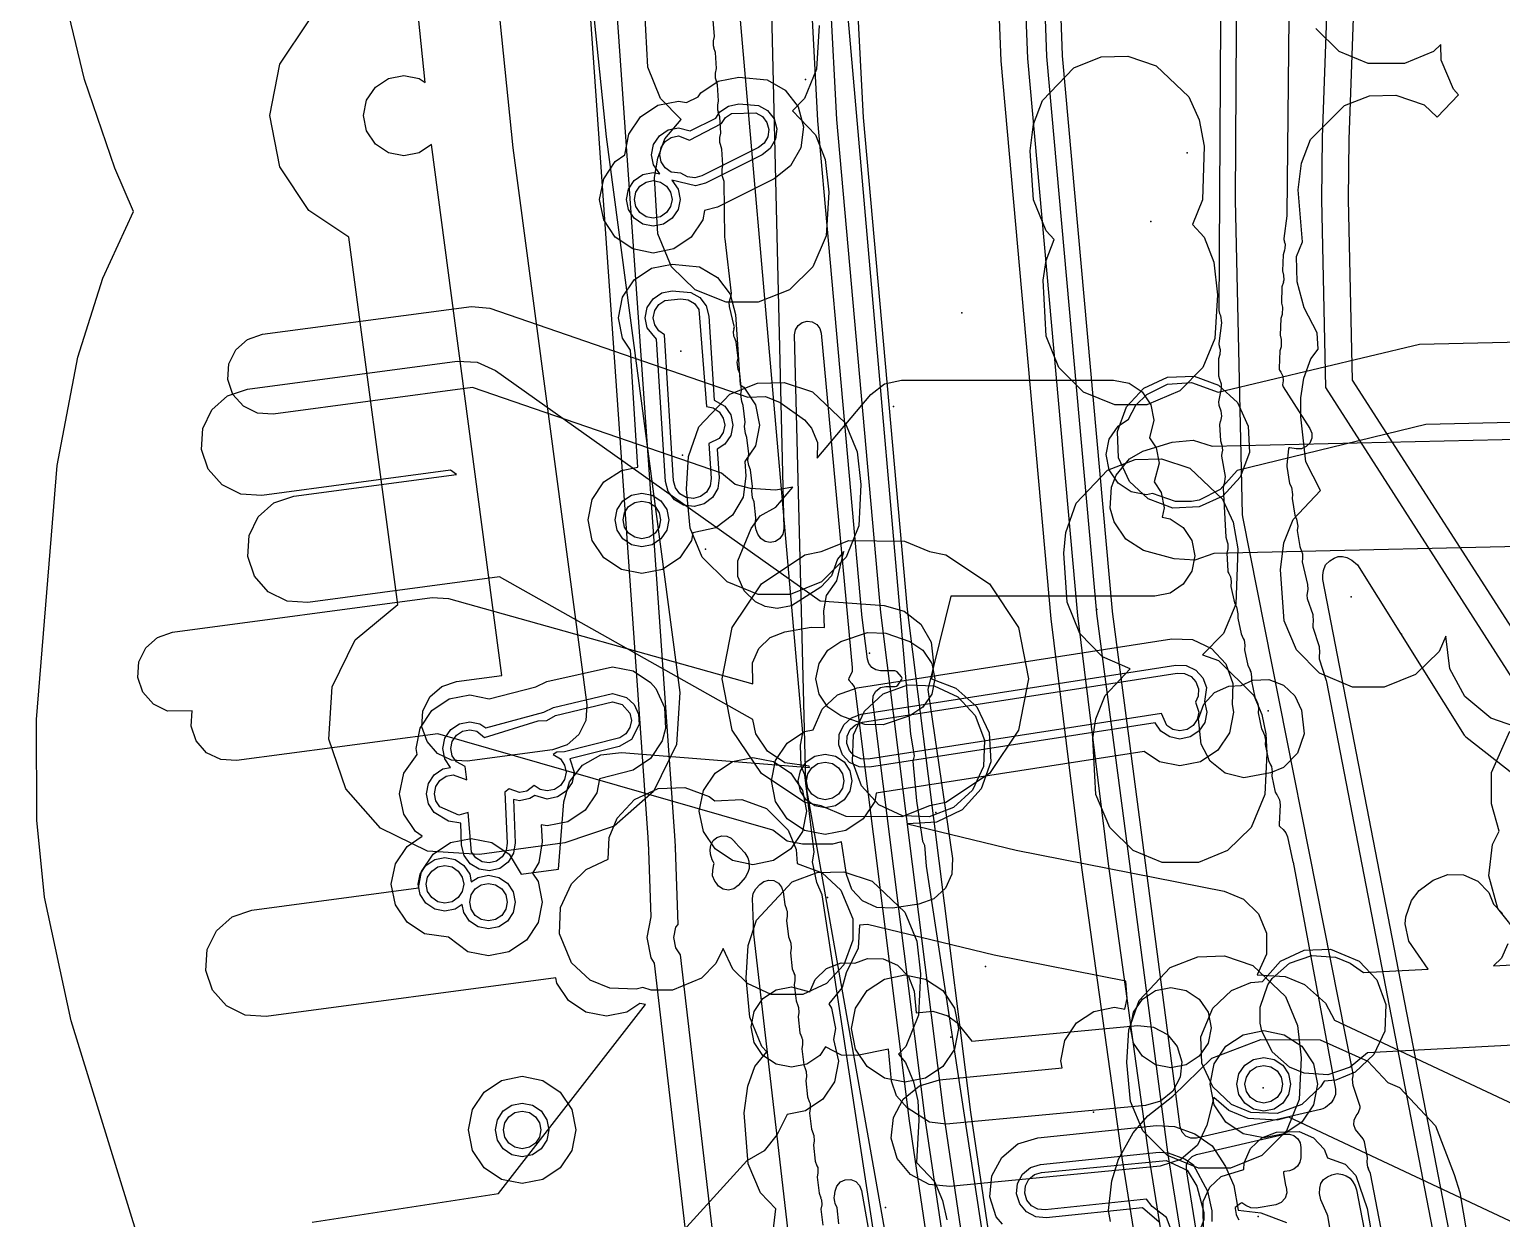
# Model space of a CAD drawing. Header units: metres. Extents: x 8738 to 9560, y -8972 to -7699.
# Drawn here: x 8826.1 to 8880.9, y -8624.3 to -8580 of the extents above; entities that cross this region are included whole.
import ezdxf

# ---------------------------------------------------------------- set-up
doc = ezdxf.new("R2010")
doc.units = ezdxf.units.M
for name, color, linetype in [('AI_GREENING_EXCLUSIONS', 1, 'Continuous'), ('AI_GREENING_LAWN', 82, 'Continuous'), ('AI_GREENING_REJECTED', 6, 'Continuous')]:
    doc.layers.add(name, color=color, linetype=linetype)

msp = doc.modelspace()

# ---------------------------------------------------------------- linework, layer by layer
at = {"layer": 'AI_GREENING_EXCLUSIONS'}
for points in [[(8869.67, -8639.909), (8866.808, -8622.1), (8865.3, -8611.197), (8864.155, -8601.931), (8862.287, -8581.128), (8861.575, -8563.356)], [(8870.658, -8639.751), (8867.792, -8621.919), (8866.291, -8611.06), (8865.147, -8601.809), (8863.283, -8581.039), (8862.574, -8563.316)], [(8855.255, -8564.416), (8858.909, -8606.234), (8859.043, -8607.044), (8858.997, -8607.234), (8859.127, -8608.72), (8859.355, -8610.216), (8859.435, -8610.373), (8859.498, -8611.156), (8864.442, -8643.556)], [(8855.255, -8564.416), (8858.909, -8606.234), (8859.043, -8607.044), (8858.997, -8607.234), (8859.127, -8608.72), (8859.355, -8610.216), (8859.435, -8610.373), (8859.498, -8611.156), (8864.442, -8643.556)], [(8855.209, -8565.412), (8856.148, -8583.312), (8857.785, -8601.693), (8860.151, -8620.465), (8863.212, -8641.126), (8864.024, -8645.425), (8864.478, -8647.421), (8864.485, -8647.438), (8865.551, -8652.101), (8865.552, -8652.142), (8867.133, -8659.091), (8867.152, -8659.135), (8867.153, -8659.18), (8873.409, -8686.68)], [(8856.207, -8565.359), (8857.145, -8583.242), (8858.78, -8601.586), (8861.142, -8620.33), (8864.34, -8641.825), (8864.999, -8645.202), (8865.453, -8647.198), (8865.46, -8647.215), (8866.526, -8651.878), (8866.527, -8651.919), (8868.11, -8658.877), (8868.129, -8658.921), (8868.13, -8658.965), (8874.384, -8686.457)], [(8845.932, -8568.086), (8847.558, -8583.964), (8850.312, -8604.673), (8850.187, -8606.619), (8849.327, -8608.37), (8847.863, -8609.658), (8846.018, -8610.288), (8842.843, -8610.713), (8840.896, -8610.589), (8839.144, -8609.73), (8837.855, -8608.265), (8837.224, -8606.419), (8837.348, -8604.472), (8838.207, -8602.721), (8839.787, -8601.392), (8837.966, -8587.697), (8836.481, -8586.705), (8835.397, -8585.083), (8835.017, -8583.17), (8835.397, -8581.256), (8836.481, -8579.634)], [(8869.145, -8688.183), (8861.351, -8648.903), (8860.808, -8648.795), (8860.159, -8648.361), (8859.725, -8647.712), (8859.573, -8646.947), (8859.725, -8646.182), (8860.267, -8645.425), (8860.453, -8645.296), (8860.2, -8643.671), (8860.034, -8643.348), (8859.971, -8642.571), (8860.115, -8641.716), (8855.615, -8612.227), (8855.615, -8612.227), (8855.412, -8611.759), (8855.248, -8610.996), (8855.313, -8610.637), (8854.972, -8607.751), (8854.826, -8607.419), (8854.808, -8606.639), (8854.889, -8606.177), (8851.524, -8567.668)], [(8869.145, -8688.183), (8861.351, -8648.903), (8860.808, -8648.795), (8860.159, -8648.361), (8859.725, -8647.712), (8859.573, -8646.947), (8859.725, -8646.182), (8860.267, -8645.425), (8860.453, -8645.296), (8860.2, -8643.671), (8860.034, -8643.348), (8859.971, -8642.571), (8860.115, -8641.716), (8855.615, -8612.227), (8855.615, -8612.227), (8855.412, -8611.759), (8855.248, -8610.996), (8855.313, -8610.637), (8854.972, -8607.751), (8854.826, -8607.419), (8854.808, -8606.639), (8854.889, -8606.177), (8851.524, -8567.668)], [(8842.447, -8568.416), (8844.081, -8584.374), (8846.842, -8605.135), (8846.805, -8605.718), (8846.547, -8606.243), (8846.108, -8606.63), (8845.554, -8606.819), (8842.379, -8607.244), (8841.795, -8607.206), (8841.269, -8606.949), (8840.883, -8606.509), (8840.693, -8605.956), (8840.731, -8605.371), (8840.988, -8604.846), (8841.428, -8604.459), (8841.981, -8604.27), (8843.671, -8604.044), (8841.053, -8584.247), (8840.591, -8584.556), (8840.017, -8584.67), (8839.443, -8584.556), (8838.956, -8584.23), (8838.631, -8583.744), (8838.517, -8583.17), (8838.631, -8582.596), (8838.956, -8582.109), (8839.443, -8581.784), (8840.017, -8581.67), (8840.591, -8581.784), (8840.816, -8581.934), (8839.462, -8568.71)], [(8830.088, -8624.938), (8827.617, -8616.915), (8826.616, -8612.309), (8826.335, -8609.438), (8826.325, -8605.68), (8827.089, -8596.21), (8827.859, -8592.172), (8828.799, -8589.235), (8829.939, -8586.744), (8829.237, -8585.134), (8828.112, -8581.821), (8826.058, -8573.3)], [(8862.292, -8684.016), (8859.894, -8673.792), (8859.889, -8673.011), (8860.184, -8672.289), (8860.733, -8671.734), (8861.396, -8671.443), (8862.093, -8671.3), (8858.756, -8655.652), (8858.069, -8655.792), (8857.294, -8655.798), (8856.571, -8655.505), (8856.014, -8654.958), (8855.71, -8654.239), (8851.879, -8636.383), (8849.364, -8614.764), (8849.237, -8614.574), (8849.085, -8613.809), (8849.237, -8613.044), (8849.241, -8613.038), (8849.147, -8610.57), (8849.144, -8610.56), (8849.146, -8610.541), (8849.128, -8610.081), (8846.542, -8573.2)], [(8852.84, -8636.071), (8850.338, -8614.456), (8850.161, -8614.192), (8850.085, -8613.809), (8850.161, -8613.426), (8850.247, -8613.323), (8850.143, -8610.463), (8850.137, -8610.446), (8850.141, -8610.406), (8850.127, -8610.025), (8847.539, -8573.128)], [(8874.593, -8574.62), (8874.258, -8583.981), (8874.231, -8586.302), (8874.386, -8593.304), (8881.569, -8604.501), (8881.994, -8604.934), (8882.496, -8605.297), (8883.052, -8605.572), (8883.688, -8605.763), (8895.342, -8608.163), (8896.438, -8608.371), (8897.985, -8608.576), (8901.461, -8608.608), (8903.76, -8608.358), (8913.209, -8607.016)], [(8875.592, -8574.655), (8875.257, -8584.048), (8875.231, -8586.297), (8875.38, -8593.034), (8882.354, -8603.874), (8883.014, -8604.438), (8883.933, -8604.792), (8896.351, -8607.313), (8898.052, -8607.572), (8900.281, -8607.635), (8902.467, -8607.52), (8911.96, -8606.213)], [(8855.498, -8579.818), (8855.404, -8581.444), (8854.951, -8582.528), (8854.503, -8582.998), (8855.369, -8583.883), (8855.73, -8584.812), (8855.863, -8586.029), (8855.769, -8587.655), (8855.271, -8588.806), (8854.394, -8589.661), (8853.229, -8590.131), (8852.041, -8590.131), (8850.876, -8589.661), (8849.999, -8588.806), (8849.484, -8587.574), (8849.369, -8585.484), (8849.486, -8584.757), (8849.747, -8584.033), (8850.359, -8583.32), (8849.589, -8582.528), (8849.119, -8581.363), (8849.119, -8581.363), (8849.004, -8579.273)], [(8881.435, -8605.949), (8880.547, -8605.637), (8879.572, -8604.825), (8879.016, -8603.79), (8878.874, -8602.576), (8878.616, -8603.153), (8877.739, -8604.008), (8876.574, -8604.478), (8875.386, -8604.478), (8874.154, -8603.963), (8873.299, -8603.086), (8872.846, -8602.002), (8872.701, -8600.102), (8872.831, -8599.104), (8873.17, -8598.229), (8874.199, -8597.146), (8873.645, -8596.082), (8873.456, -8594.405), (8873.457, -8593.687), (8873.574, -8592.96), (8873.835, -8592.236), (8874.114, -8591.873), (8874.077, -8591.275), (8873.583, -8590.341), (8873.324, -8589.368), (8873.306, -8588.43), (8873.519, -8587.882), (8873.357, -8585.941), (8873.487, -8584.943), (8873.826, -8584.068), (8875.085, -8582.789), (8876.016, -8582.439), (8877.01, -8582.412), (8878.06, -8582.764), (8878.549, -8583.227), (8879.338, -8582.396), (8879.153, -8582.19), (8878.7, -8581.106), (8878.683, -8580.524), (8878.41, -8580.776), (8877.326, -8581.229), (8875.976, -8581.229), (8874.892, -8580.776), (8874.015, -8579.921)], [(8885.578, -8594.512), (8878.123, -8594.689), (8871.092, -8596.397), (8870.452, -8597.115), (8869.672, -8597.502), (8869.38, -8597.561), (8868.786, -8597.561), (8867.933, -8597.263), (8867.707, -8597.308), (8867.133, -8597.194), (8866.646, -8596.869), (8866.321, -8596.382), (8866.207, -8595.808), (8866.321, -8595.234), (8866.646, -8594.747), (8867.031, -8594.49), (8867.309, -8593.972), (8867.714, -8593.567), (8868.494, -8593.18), (8869.38, -8593.121), (8870.384, -8593.481), (8877.89, -8591.694), (8885.506, -8591.513)], [(8836.596, -8624.425), (8843.548, -8623.352), (8849.022, -8616.304), (8848.816, -8616.277), (8848.335, -8616.598), (8847.57, -8616.75), (8846.805, -8616.598), (8846.156, -8616.164), (8845.722, -8615.515), (8845.682, -8615.311), (8834.883, -8616.756), (8834.105, -8616.707), (8833.404, -8616.363), (8832.888, -8615.777), (8832.636, -8615.039), (8832.685, -8614.26), (8833.029, -8613.56), (8833.615, -8613.044), (8834.353, -8612.792), (8840.56, -8611.962), (8840.68, -8611.357), (8841.114, -8610.708), (8841.763, -8610.274), (8842.528, -8610.122), (8843.293, -8610.274), (8843.942, -8610.708), (8844.394, -8611.448), (8845.788, -8611.26), (8845.986, -8608.753), (8846.196, -8608.005), (8846.681, -8607.389), (8847.362, -8607.008), (8848.134, -8606.916), (8855.147, -8607.478), (8855.136, -8607.421), (8854.224, -8607.298), (8853.575, -8606.864), (8853.141, -8606.215), (8853.035, -8605.679), (8843.582, -8600.368), (8836.442, -8601.323), (8835.663, -8601.274), (8834.963, -8600.93), (8834.447, -8600.344), (8834.195, -8599.606), (8834.244, -8598.827), (8834.588, -8598.126), (8835.174, -8597.611), (8835.912, -8597.358), (8841.979, -8596.547), (8841.761, -8596.392), (8834.717, -8597.334), (8833.938, -8597.285), (8833.238, -8596.941), (8832.722, -8596.355), (8832.469, -8595.617), (8832.519, -8594.838), (8832.863, -8594.137), (8833.448, -8593.622), (8834.187, -8593.369), (8842.011, -8592.323), (8842.755, -8592.364), (8843.432, -8592.674), (8855.544, -8601.258), (8857.922, -8601.436), (8858.674, -8601.644), (8859.289, -8602.125), (8859.673, -8602.804), (8859.767, -8603.579), (8859.691, -8604.175), (8860.599, -8604.514), (8861.377, -8605.215), (8861.84, -8606.176), (8861.899, -8607.259), (8861.538, -8608.274), (8860.837, -8609.052), (8859.876, -8609.515), (8858.796, -8609.574), (8862.842, -8610.555), (8870.606, -8612.083), (8871.328, -8612.38), (8871.881, -8612.93), (8872.181, -8613.651), (8872.182, -8614.431), (8871.836, -8615.203), (8872.876, -8615.261), (8873.598, -8615.564), (8874.377, -8616.265), (8874.719, -8616.892), (8887.267, -8622.785)], [(8881.644, -8613.773), (8880.809, -8612.732), (8880.473, -8611.508), (8880.609, -8610.341), (8880.862, -8609.851), (8880.575, -8608.827), (8880.574, -8607.662), (8881.259, -8606.123)], [(8853.789, -8624.775), (8853.885, -8623.929), (8853.31, -8623.333), (8852.857, -8622.249), (8852.712, -8620.349), (8852.842, -8619.351), (8853.103, -8618.627), (8853.557, -8618.08), (8853.37, -8617.871), (8852.917, -8616.787), (8852.784, -8615.334), (8852.852, -8614.112), (8853.163, -8613.165), (8854.5, -8611.735), (8855.431, -8611.385), (8856.425, -8611.358), (8857.475, -8611.71), (8858.699, -8612.869), (8859.146, -8613.944), (8859.279, -8615.161), (8859.202, -8616.706), (8858.732, -8617.871), (8858.462, -8618.163), (8858.725, -8618.477), (8859.025, -8619.187), (8859.18, -8619.906), (8859.219, -8620.623), (8859.134, -8622.206), (8859.802, -8622.903), (8860.102, -8623.613), (8860.257, -8624.332)], [(8887.304, -8617.52), (8875.95, -8618.117), (8875.301, -8618.643), (8874.468, -8618.928), (8873.582, -8618.869), (8873.041, -8618.643), (8872.397, -8618.077), (8872.01, -8617.297), (8871.951, -8617.005), (8871.951, -8616.411), (8872.236, -8615.578), (8872.236, -8615.578), (8872.397, -8615.339), (8873.041, -8614.773), (8873.874, -8614.488), (8874.76, -8614.547), (8875.301, -8614.773), (8875.793, -8615.121), (8878.21, -8614.994), (8877.494, -8613.954), (8877.354, -8613.308), (8877.373, -8613.036), (8877.584, -8612.434), (8877.871, -8612.064), (8878.4, -8611.678), (8878.945, -8611.465), (8879.531, -8611.477), (8880.067, -8611.712), (8880.472, -8612.134), (8880.64, -8612.565), (8880.976, -8612.915)], [(8886.186, -8626.697), (8873.019, -8620.513), (8872.584, -8620.623), (8871.5, -8620.565), (8870.778, -8620.262), (8870.213, -8619.775), (8869.961, -8620.813), (8869.61, -8621.552), (8868.992, -8622.088), (8868.211, -8622.332), (8860.376, -8623.094), (8859.599, -8623.017), (8858.912, -8622.648), (8858.417, -8622.045), (8858.192, -8621.298), (8858.269, -8620.521), (8858.638, -8619.833), (8859.242, -8619.339), (8859.989, -8619.113), (8864.564, -8618.668), (8864.513, -8618.413), (8864.665, -8617.648), (8865.099, -8616.999), (8865.748, -8616.565), (8866.513, -8616.413), (8866.894, -8616.489), (8866.991, -8616.088), (8866.939, -8615.438), (8862.027, -8614.472), (8857.305, -8613.328), (8857.012, -8613.352), (8856.954, -8614.205), (8856.512, -8615.134), (8856.355, -8615.671), (8855.858, -8616.284), (8855.964, -8616.443), (8856.116, -8617.208), (8856.036, -8617.609), (8856.223, -8618.426), (8856.071, -8619.191), (8855.637, -8619.84), (8854.988, -8620.274), (8854.313, -8620.408), (8853.938, -8621.153), (8853.458, -8621.768), (8852.803, -8622.138), (8847.452, -8628.029)], [(8881.177, -8614.045), (8880.942, -8614.581), (8880.645, -8614.866), (8887.021, -8614.531)], [(8866.371, -8624.405), (8866.288, -8623.99), (8866.414, -8622.878), (8866.669, -8622.077), (8866.669, -8622.077), (8867.211, -8621.097), (8867.753, -8620.455), (8868.694, -8619.732), (8870.148, -8618.312), (8871.97, -8617.616), (8874.177, -8617.627), (8875.957, -8618.424), (8876.706, -8619.216), (8877.139, -8619.41), (8878.48, -8620.828), (8879.175, -8622.65), (8879.391, -8623.324), (8880.934, -8632.403)], [(8862.337, -8624.503), (8862.102, -8624.22), (8861.872, -8623.475), (8861.944, -8622.698), (8862.308, -8622.008), (8862.909, -8621.509), (8863.655, -8621.279), (8868.077, -8620.82), (8868.077, -8620.82), (8868.75, -8620.864), (8869.508, -8621.137), (8870.154, -8621.575), (8870.653, -8622.345), (8870.961, -8623.062), (8871.12, -8623.983), (8871.968, -8624.082), (8872.93, -8624.432)], [(8869.828, -8624.949), (8869.826, -8623.657), (8870.065, -8623.123), (8870.49, -8622.72), (8870.49, -8622.72), (8871.338, -8622.46), (8871.345, -8622.212), (8871.584, -8621.678), (8872.01, -8621.275), (8872.556, -8621.067), (8873.398, -8621.04), (8873.932, -8621.279), (8874.334, -8621.704), (8874.456, -8622.022), (8875.114, -8622.265), (8875.516, -8622.69), (8875.941, -8623.91), (8877.484, -8632.99)], [(8868.183, -8624.421), (8867.56, -8623.89), (8863.964, -8624.263), (8863.576, -8624.227), (8863.576, -8624.227), (8863.231, -8624.044), (8862.982, -8623.744), (8862.866, -8623.371), (8862.903, -8622.983), (8863.085, -8622.638), (8863.385, -8622.389), (8863.758, -8622.274), (8868.18, -8621.814), (8868.517, -8621.837), (8869.119, -8622.058), (8869.443, -8622.277), (8869.983, -8623.27), (8870.139, -8624.004), (8870.144, -8624.394)]]:
    msp.add_lwpolyline(points, dxfattribs=at)
for points in [[(8863.364, -8584.487), (8863.494, -8583.489), (8863.833, -8582.614), (8864.993, -8581.392), (8866.023, -8580.985), (8867.017, -8580.958), (8868.067, -8581.31), (8869.291, -8582.469), (8869.677, -8583.325), (8869.859, -8584.314), (8869.794, -8586.306), (8869.424, -8587.231), (8869.855, -8587.704), (8870.216, -8588.633), (8870.349, -8589.85), (8870.255, -8591.476), (8869.802, -8592.56), (8868.947, -8593.437), (8867.715, -8593.952), (8866.527, -8593.952), (8865.362, -8593.482), (8864.44, -8592.56), (8863.97, -8591.395), (8863.855, -8589.305), (8863.972, -8588.578), (8864.264, -8587.794), (8863.962, -8587.471), (8863.492, -8586.306), (8863.364, -8584.487)], [(8851.74, -8581.89), (8852.505, -8581.738), (8853.558, -8581.84), (8854.236, -8582.227), (8854.715, -8582.843), (8854.921, -8583.595), (8854.824, -8584.37), (8854.437, -8585.048), (8853.821, -8585.527), (8851.711, -8586.583), (8851.233, -8586.714), (8851.164, -8587.059), (8850.73, -8587.708), (8850.081, -8588.142), (8849.316, -8588.294), (8848.551, -8588.142), (8847.902, -8587.708), (8847.468, -8587.059), (8847.316, -8586.294), (8847.468, -8585.529), (8847.902, -8584.88), (8848.256, -8584.629), (8848.408, -8583.864), (8848.842, -8583.215), (8849.491, -8582.781), (8850.256, -8582.629), (8850.555, -8582.688), (8850.994, -8582.468), (8851.091, -8582.324), (8851.74, -8581.89)], [(8851.644, -8583.261), (8851.798, -8583.031), (8852.122, -8582.814), (8852.505, -8582.738), (8853.242, -8582.789), (8853.581, -8582.982), (8853.82, -8583.29), (8853.923, -8583.667), (8853.875, -8584.054), (8853.682, -8584.393), (8853.374, -8584.632), (8851.264, -8585.688), (8850.887, -8585.791), (8850.014, -8585.581), (8850.24, -8585.911), (8850.316, -8586.294), (8850.24, -8586.677), (8850.023, -8587.001), (8849.699, -8587.218), (8849.316, -8587.294), (8848.933, -8587.218), (8848.609, -8587.001), (8848.392, -8586.677), (8848.316, -8586.294), (8848.392, -8585.911), (8848.609, -8585.587), (8848.933, -8585.37), (8849.316, -8585.294), (8849.558, -8585.342), (8849.332, -8585.012), (8849.256, -8584.629), (8849.332, -8584.246), (8849.549, -8583.922), (8849.873, -8583.705), (8850.256, -8583.629), (8850.689, -8583.739), (8851.644, -8583.261)], [(8853.239, -8584.364), (8851.129, -8585.42), (8850.866, -8585.492), (8850.595, -8585.458), (8850.348, -8585.311), (8849.988, -8585.276), (8849.761, -8585.124), (8849.609, -8584.897), (8849.556, -8584.629), (8849.609, -8584.361), (8849.761, -8584.134), (8849.988, -8583.982), (8850.256, -8583.929), (8850.674, -8584.082), (8851.858, -8583.47), (8852.01, -8583.243), (8852.237, -8583.091), (8853.147, -8583.074), (8853.384, -8583.209), (8853.552, -8583.425), (8853.624, -8583.688), (8853.59, -8583.959), (8853.455, -8584.196), (8853.239, -8584.364)], [(8849.048, -8586.941), (8848.821, -8586.789), (8848.669, -8586.562), (8848.616, -8586.294), (8848.669, -8586.026), (8848.821, -8585.799), (8849.048, -8585.647), (8849.316, -8585.594), (8849.584, -8585.647), (8849.811, -8585.799), (8849.963, -8586.026), (8850.016, -8586.294), (8849.963, -8586.562), (8849.811, -8586.789), (8849.584, -8586.941), (8849.316, -8586.994), (8849.048, -8586.941)], [(8851.716, -8589.206), (8852.189, -8589.826), (8852.389, -8590.58), (8852.554, -8593.206), (8852.694, -8593.299), (8853.127, -8593.948), (8853.28, -8594.713), (8853.127, -8595.479), (8852.734, -8596.067), (8852.769, -8596.618), (8852.665, -8597.392), (8852.273, -8598.067), (8851.653, -8598.54), (8850.797, -8598.726), (8850.741, -8599.009), (8850.307, -8599.658), (8849.658, -8600.092), (8848.893, -8600.244), (8848.128, -8600.092), (8847.479, -8599.658), (8847.045, -8599.009), (8846.893, -8598.244), (8847.045, -8597.479), (8847.479, -8596.83), (8848.128, -8596.396), (8848.739, -8596.275), (8848.465, -8591.912), (8848.17, -8591.471), (8848.018, -8590.706), (8848.17, -8589.941), (8848.604, -8589.292), (8849.253, -8588.858), (8850.018, -8588.706), (8851.041, -8588.814), (8851.716, -8589.206)], [(8849.094, -8591.089), (8849.018, -8590.706), (8849.094, -8590.323), (8849.311, -8589.999), (8849.635, -8589.782), (8850.018, -8589.706), (8850.717, -8589.76), (8851.054, -8589.956), (8851.291, -8590.266), (8851.391, -8590.643), (8851.588, -8593.775), (8851.987, -8594.006), (8852.204, -8594.331), (8852.28, -8594.713), (8852.204, -8595.096), (8851.987, -8595.421), (8851.704, -8595.61), (8851.771, -8596.681), (8851.719, -8597.068), (8851.523, -8597.405), (8851.213, -8597.642), (8850.836, -8597.742), (8850.449, -8597.69), (8850.112, -8597.494), (8849.875, -8597.184), (8849.775, -8596.807), (8849.441, -8591.5), (8849.094, -8591.089)], [(8850.62, -8590.044), (8850.856, -8590.181), (8851.022, -8590.398), (8851.303, -8594.018), (8851.548, -8594.067), (8851.775, -8594.218), (8851.926, -8594.446), (8851.98, -8594.713), (8851.926, -8594.981), (8851.775, -8595.208), (8851.389, -8595.392), (8851.472, -8596.7), (8851.435, -8596.971), (8851.298, -8597.207), (8851.081, -8597.373), (8850.817, -8597.443), (8850.546, -8597.406), (8850.31, -8597.269), (8850.144, -8597.052), (8850.074, -8596.788), (8849.732, -8591.34), (8849.523, -8591.201), (8849.371, -8590.974), (8849.318, -8590.706), (8849.371, -8590.438), (8849.523, -8590.211), (8849.75, -8590.059), (8850.349, -8590.007), (8850.62, -8590.044)], [(8832.087, -8605.931), (8832.123, -8605.361), (8831.203, -8605.369), (8830.678, -8605.111), (8830.291, -8604.672), (8830.101, -8604.118), (8830.138, -8603.534), (8830.396, -8603.009), (8830.835, -8602.622), (8831.389, -8602.433), (8841.079, -8601.135), (8841.682, -8601.178), (8853.034, -8604.355), (8853.012, -8603.567), (8853.249, -8603.032), (8853.672, -8602.627), (8854.218, -8602.416), (8855.203, -8602.244), (8855.699, -8602.256), (8855.68, -8601.637), (8855.777, -8601.06), (8856.156, -8600.514), (8856.425, -8599.418), (8856.185, -8599.703), (8855.968, -8600.332), (8855.56, -8600.751), (8854.466, -8601.447), (8853.941, -8601.542), (8853.489, -8601.472), (8853.123, -8601.299), (8852.704, -8600.89), (8852.473, -8600.352), (8852.466, -8599.767), (8852.964, -8598.57), (8853.306, -8598.095), (8853.888, -8597.773), (8854.515, -8597.028), (8853.874, -8597.134), (8852.942, -8597.078), (8852.376, -8596.929), (8851.866, -8596.501), (8842.58, -8593.303), (8835.143, -8594.297), (8834.559, -8594.26), (8834.033, -8594.002), (8833.647, -8593.563), (8833.457, -8593.009), (8833.495, -8592.425), (8833.752, -8591.9), (8834.192, -8591.513), (8834.745, -8591.324), (8842.534, -8590.282), (8843.221, -8590.351), (8852.843, -8593.664), (8853.508, -8593.641), (8854.046, -8593.872), (8854.959, -8594.514), (8855.223, -8594.821), (8855.44, -8595.364), (8855.432, -8595.936), (8857.426, -8593.564), (8857.941, -8593.169), (8858.574, -8593.029), (8866.482, -8593.029), (8867.056, -8593.143), (8867.542, -8593.468), (8867.868, -8593.955), (8867.982, -8594.529), (8867.816, -8595.18), (8868.068, -8595.557), (8868.182, -8596.131), (8867.989, -8596.824), (8868.251, -8597.217), (8868.366, -8597.791), (8868.296, -8598.141), (8868.588, -8598.199), (8869.074, -8598.524), (8869.399, -8599.01), (8869.514, -8599.584), (8869.399, -8600.158), (8869.074, -8600.645), (8868.588, -8600.97), (8868.014, -8601.084), (8860.408, -8601.084), (8859.552, -8604.561), (8860.48, -8610.862), (8860.454, -8611.446), (8860.207, -8611.977), (8859.775, -8612.372), (8859.225, -8612.572), (8858.236, -8612.723), (8857.652, -8612.698), (8857.121, -8612.45), (8856.726, -8612.018), (8856.526, -8611.468), (8856.339, -8610.247), (8855.995, -8610.337), (8854.879, -8610.337), (8854.306, -8610.218), (8853.776, -8609.816), (8841.284, -8606.215), (8833.772, -8607.219), (8833.188, -8607.182), (8832.663, -8606.924), (8832.276, -8606.485), (8832.087, -8605.931)], [(8854.2, -8593.12), (8855.25, -8593.472), (8856.474, -8594.631), (8856.921, -8595.706), (8857.054, -8596.923), (8856.977, -8598.468), (8856.507, -8599.633), (8855.585, -8600.555), (8854.42, -8601.025), (8853.232, -8601.025), (8852.067, -8600.555), (8851.145, -8599.633), (8850.692, -8598.549), (8850.559, -8597.096), (8850.627, -8595.874), (8851.016, -8594.776), (8852.176, -8593.554), (8853.206, -8593.147), (8854.2, -8593.12)], [(8868.493, -8592.92), (8869.479, -8592.881), (8870.396, -8593.222), (8871.095, -8593.869), (8871.504, -8594.751), (8871.543, -8595.737), (8871.202, -8596.654), (8870.555, -8597.353), (8869.673, -8597.762), (8868.687, -8597.801), (8867.77, -8597.46), (8867.071, -8596.813), (8866.662, -8595.931), (8866.623, -8594.945), (8866.964, -8594.028), (8867.611, -8593.329), (8868.493, -8592.92)], [(8867.078, -8595.971), (8867.57, -8595.679), (8868.665, -8595.344), (8869.443, -8595.274), (8870.16, -8595.498), (8884.209, -8595.174), (8884.979, -8595.304), (8885.64, -8595.719), (8886.092, -8596.355), (8886.266, -8597.115), (8886.136, -8597.885), (8885.721, -8598.546), (8885.085, -8598.998), (8884.324, -8599.172), (8870.223, -8599.497), (8869.513, -8599.744), (8868.734, -8599.698), (8867.599, -8599.387), (8866.943, -8598.963), (8866.5, -8598.321), (8866.354, -8597.801), (8866.4, -8597.022), (8866.579, -8596.57), (8867.078, -8595.971)], [(8864.748, -8601.309), (8864.62, -8599.49), (8864.7, -8598.715), (8865.089, -8597.617), (8866.249, -8596.395), (8867.279, -8595.988), (8868.273, -8595.961), (8869.323, -8596.313), (8870.547, -8597.472), (8870.933, -8598.328), (8871.115, -8599.317), (8871.033, -8601.39), (8870.58, -8602.474), (8869.799, -8603.276), (8870.395, -8603.484), (8871.705, -8604.789), (8872.005, -8605.499), (8872.16, -8606.218), (8872.199, -8606.935), (8872.122, -8608.48), (8871.607, -8609.712), (8870.73, -8610.567), (8869.646, -8611.02), (8868.296, -8611.02), (8867.212, -8610.567), (8866.335, -8609.712), (8865.82, -8608.48), (8865.705, -8606.39), (8865.822, -8605.663), (8866.161, -8604.788), (8867.101, -8603.798), (8866.073, -8603.351), (8865.218, -8602.474), (8864.748, -8601.309)], [(8848.186, -8598.951), (8847.969, -8598.627), (8847.893, -8598.244), (8847.969, -8597.861), (8848.186, -8597.537), (8848.51, -8597.32), (8848.893, -8597.244), (8849.276, -8597.32), (8849.6, -8597.537), (8849.817, -8597.861), (8849.893, -8598.244), (8849.817, -8598.627), (8849.6, -8598.951), (8849.276, -8599.168), (8848.893, -8599.244), (8848.51, -8599.168), (8848.186, -8598.951)], [(8848.398, -8598.739), (8848.246, -8598.512), (8848.193, -8598.244), (8848.246, -8597.976), (8848.398, -8597.749), (8848.625, -8597.597), (8848.893, -8597.544), (8849.161, -8597.597), (8849.388, -8597.749), (8849.54, -8597.976), (8849.593, -8598.244), (8849.54, -8598.512), (8849.388, -8598.739), (8849.161, -8598.891), (8848.893, -8598.944), (8848.625, -8598.891), (8848.398, -8598.739)], [(8859.622, -8599.427), (8860.225, -8599.547), (8861.848, -8600.63), (8862.931, -8602.253), (8863.312, -8604.166), (8862.931, -8606.079), (8861.848, -8607.702), (8860.225, -8608.785), (8859.622, -8608.905), (8858.587, -8609.317), (8856.511, -8609.297), (8855.574, -8608.905), (8854.971, -8608.785), (8853.348, -8607.702), (8852.265, -8606.079), (8851.884, -8604.166), (8852.265, -8602.253), (8853.348, -8600.63), (8854.971, -8599.547), (8855.574, -8599.427), (8856.609, -8599.015), (8858.685, -8599.035), (8859.622, -8599.427)], [(8859.373, -8603.105), (8859.698, -8603.592), (8859.812, -8604.166), (8859.698, -8604.74), (8859.373, -8605.227), (8858.886, -8605.552), (8857.895, -8605.886), (8857.204, -8605.867), (8856.31, -8605.552), (8855.823, -8605.227), (8855.498, -8604.74), (8855.384, -8604.166), (8855.498, -8603.592), (8855.823, -8603.105), (8856.31, -8602.78), (8857.301, -8602.446), (8857.992, -8602.465), (8858.886, -8602.78), (8859.373, -8603.105)], [(8870.663, -8603.607), (8870.931, -8604.34), (8870.897, -8605.123), (8870.955, -8605.413), (8870.803, -8606.178), (8870.369, -8606.827), (8869.72, -8607.261), (8868.955, -8607.413), (8868.19, -8607.261), (8867.62, -8606.88), (8857.634, -8608.436), (8857.574, -8608.741), (8857.14, -8609.39), (8856.491, -8609.824), (8855.726, -8609.976), (8854.961, -8609.824), (8854.312, -8609.39), (8853.878, -8608.741), (8853.726, -8607.976), (8853.878, -8607.211), (8854.312, -8606.562), (8854.961, -8606.128), (8855.28, -8606.065), (8855.611, -8605.296), (8856.185, -8604.768), (8856.918, -8604.5), (8868.647, -8602.672), (8869.427, -8602.704), (8870.135, -8603.033), (8870.663, -8603.607)], [(8840.516, -8606.989), (8840.472, -8606.767), (8840.624, -8606.002), (8841.058, -8605.353), (8841.707, -8604.919), (8842.472, -8604.767), (8843.203, -8604.912), (8844.942, -8604.462), (8845.352, -8604.269), (8847.801, -8603.721), (8848.566, -8603.873), (8849.215, -8604.307), (8849.409, -8604.532), (8849.742, -8605.238), (8849.779, -8606.018), (8849.649, -8606.486), (8849.215, -8607.135), (8848.566, -8607.569), (8847.316, -8607.903), (8847.214, -8608.415), (8846.78, -8609.064), (8846.131, -8609.498), (8845.366, -8609.65), (8845.142, -8609.606), (8845.17, -8610.243), (8845.051, -8611.014), (8844.809, -8611.413), (8845.02, -8611.729), (8845.172, -8612.494), (8845.02, -8613.259), (8844.586, -8613.908), (8843.937, -8614.342), (8843.172, -8614.494), (8842.407, -8614.342), (8841.687, -8613.803), (8840.785, -8613.678), (8840.136, -8613.244), (8839.702, -8612.595), (8839.55, -8611.83), (8839.702, -8611.065), (8840.136, -8610.416), (8840.704, -8610.036), (8840.446, -8609.864), (8840.012, -8609.215), (8839.86, -8608.45), (8840.012, -8607.685), (8840.516, -8606.989)], [(8869.809, -8604.128), (8869.943, -8604.494), (8869.867, -8605.013), (8869.955, -8605.413), (8869.879, -8605.796), (8869.662, -8606.12), (8869.338, -8606.337), (8868.955, -8606.413), (8868.572, -8606.337), (8868.248, -8606.12), (8868.036, -8605.803), (8857.38, -8607.464), (8856.99, -8607.448), (8856.636, -8607.284), (8856.372, -8606.996), (8856.238, -8606.63), (8856.254, -8606.24), (8856.418, -8605.886), (8856.706, -8605.622), (8857.072, -8605.488), (8868.801, -8603.66), (8869.191, -8603.676), (8869.545, -8603.84), (8869.809, -8604.128)], [(8869.553, -8604.284), (8869.647, -8604.54), (8869.635, -8604.813), (8869.531, -8605.039), (8869.655, -8605.413), (8869.602, -8605.681), (8869.45, -8605.908), (8869.223, -8606.06), (8868.955, -8606.113), (8868.687, -8606.06), (8868.46, -8605.908), (8868.265, -8605.464), (8857.334, -8607.168), (8857.061, -8607.156), (8856.813, -8607.041), (8856.628, -8606.84), (8856.534, -8606.584), (8856.546, -8606.311), (8856.661, -8606.063), (8856.862, -8605.878), (8857.118, -8605.784), (8868.847, -8603.956), (8869.12, -8603.968), (8869.368, -8604.083), (8869.553, -8604.284)], [(8869.642, -8605.661), (8869.845, -8605.112), (8870.243, -8604.683), (8870.775, -8604.439), (8871.237, -8604.422), (8871.678, -8604.22), (8872.263, -8604.198), (8872.812, -8604.401), (8873.241, -8604.799), (8873.485, -8605.331), (8873.589, -8606.219), (8873.337, -8606.943), (8872.815, -8607.47), (8872.329, -8607.677), (8871.34, -8607.855), (8870.643, -8607.68), (8870.083, -8607.234), (8869.751, -8606.601), (8869.642, -8605.661)], [(8841.548, -8607.15), (8841.472, -8606.767), (8841.548, -8606.384), (8841.765, -8606.06), (8842.089, -8605.843), (8842.472, -8605.767), (8842.855, -8605.843), (8843.077, -8605.992), (8845.236, -8605.411), (8845.594, -8605.24), (8847.801, -8604.721), (8848.317, -8604.864), (8848.605, -8605.127), (8848.771, -8605.48), (8848.79, -8605.869), (8848.508, -8606.428), (8848.042, -8606.691), (8846.21, -8607.147), (8846.366, -8607.65), (8846.29, -8608.033), (8846.073, -8608.357), (8845.749, -8608.574), (8845.366, -8608.65), (8844.896, -8608.516), (8844.718, -8608.635), (8844.335, -8608.711), (8844.1, -8608.664), (8844.171, -8610.286), (8844.112, -8610.672), (8843.909, -8611.006), (8843.595, -8611.236), (8843.216, -8611.329), (8842.83, -8611.27), (8842.496, -8611.067), (8842.266, -8610.753), (8842.173, -8610.374), (8842.137, -8609.544), (8841.687, -8609.481), (8841.153, -8609.157), (8840.936, -8608.833), (8840.86, -8608.45), (8840.936, -8608.067), (8841.153, -8607.743), (8841.477, -8607.526), (8841.762, -8607.47), (8841.548, -8607.15)], [(8858.808, -8604.391), (8859.794, -8604.43), (8860.676, -8604.839), (8861.323, -8605.538), (8861.664, -8606.455), (8861.625, -8607.441), (8861.216, -8608.323), (8860.517, -8608.97), (8859.6, -8609.311), (8858.614, -8609.272), (8857.732, -8608.863), (8857.085, -8608.164), (8856.744, -8607.247), (8856.783, -8606.261), (8857.192, -8605.379), (8857.891, -8604.732), (8858.808, -8604.391)], [(8842.301, -8607.433), (8841.977, -8607.262), (8841.825, -8607.035), (8841.772, -8606.767), (8841.825, -8606.499), (8841.977, -8606.272), (8842.204, -8606.12), (8842.472, -8606.067), (8842.74, -8606.12), (8843.021, -8606.353), (8845.024, -8605.735), (8845.346, -8605.727), (8845.666, -8605.531), (8847.801, -8605.021), (8848.162, -8605.121), (8848.448, -8605.453), (8848.501, -8605.721), (8848.448, -8605.989), (8848.296, -8606.216), (8848.069, -8606.368), (8846.004, -8606.889), (8845.718, -8606.898), (8845.581, -8606.993), (8845.861, -8607.155), (8846.013, -8607.382), (8846.066, -8607.65), (8846.013, -8607.918), (8845.861, -8608.145), (8845.634, -8608.297), (8845.366, -8608.35), (8845.098, -8608.297), (8844.871, -8608.145), (8844.603, -8608.358), (8844.335, -8608.411), (8843.941, -8608.274), (8843.788, -8608.396), (8843.871, -8610.3), (8843.83, -8610.569), (8843.688, -8610.803), (8843.468, -8610.964), (8843.202, -8611.029), (8842.933, -8610.988), (8842.699, -8610.846), (8842.538, -8610.626), (8842.42, -8609.149), (8842.07, -8609.257), (8841.365, -8608.945), (8841.213, -8608.718), (8841.16, -8608.45), (8841.213, -8608.182), (8841.365, -8607.955), (8841.592, -8607.803), (8841.86, -8607.75), (8842.367, -8607.93), (8842.301, -8607.433)], [(8855.726, -8608.976), (8855.343, -8608.9), (8855.019, -8608.683), (8854.802, -8608.359), (8854.726, -8607.976), (8854.802, -8607.593), (8855.019, -8607.269), (8855.343, -8607.052), (8855.726, -8606.976), (8856.109, -8607.052), (8856.433, -8607.269), (8856.65, -8607.593), (8856.726, -8607.976), (8856.65, -8608.359), (8856.433, -8608.683), (8856.109, -8608.9), (8855.726, -8608.976)], [(8854.882, -8608.333), (8855.034, -8609.098), (8854.882, -8609.863), (8854.448, -8610.512), (8853.799, -8610.946), (8853.034, -8611.098), (8852.269, -8610.946), (8851.62, -8610.512), (8851.186, -8609.863), (8851.034, -8609.098), (8851.186, -8608.333), (8851.62, -8607.684), (8852.269, -8607.25), (8853.034, -8607.098), (8853.799, -8607.25), (8854.448, -8607.684), (8854.882, -8608.333)], [(8854.882, -8608.333), (8855.034, -8609.098), (8854.882, -8609.863), (8854.448, -8610.512), (8853.799, -8610.946), (8853.034, -8611.098), (8852.269, -8610.946), (8851.62, -8610.512), (8851.186, -8609.863), (8851.034, -8609.098), (8851.186, -8608.333), (8851.62, -8607.684), (8852.269, -8607.25), (8853.034, -8607.098), (8853.799, -8607.25), (8854.448, -8607.684), (8854.882, -8608.333)], [(8855.458, -8608.623), (8855.231, -8608.471), (8855.079, -8608.244), (8855.026, -8607.976), (8855.079, -8607.708), (8855.231, -8607.481), (8855.458, -8607.329), (8855.726, -8607.276), (8855.994, -8607.329), (8856.221, -8607.481), (8856.373, -8607.708), (8856.426, -8607.976), (8856.373, -8608.244), (8856.221, -8608.471), (8855.994, -8608.623), (8855.726, -8608.676), (8855.458, -8608.623)], [(8849.245, -8615.772), (8848.927, -8615.682), (8848.679, -8615.743), (8847.693, -8615.704), (8846.97, -8615.402), (8846.271, -8614.755), (8845.823, -8613.679), (8845.862, -8612.693), (8846.271, -8611.811), (8846.811, -8611.271), (8847.633, -8610.887), (8847.672, -8610.09), (8847.974, -8609.368), (8848.622, -8608.668), (8849.503, -8608.259), (8850.489, -8608.22), (8851.406, -8608.561), (8851.611, -8608.714), (8852.622, -8608.665), (8853.539, -8609.006), (8854.345, -8609.812), (8854.647, -8610.535), (8854.686, -8611.057), (8855.615, -8611.398), (8856.314, -8612.045), (8856.762, -8613.121), (8856.762, -8613.913), (8856.421, -8614.83), (8855.774, -8615.529), (8854.892, -8615.938), (8853.712, -8615.938), (8852.83, -8615.529), (8852.29, -8614.989), (8851.929, -8614.222), (8851.653, -8614.784), (8851.113, -8615.324), (8850.037, -8615.772), (8849.245, -8615.772)], [(8842.474, -8611.447), (8842.532, -8611.742), (8842.789, -8611.57), (8843.172, -8611.494), (8843.555, -8611.57), (8843.879, -8611.787), (8844.096, -8612.111), (8844.172, -8612.494), (8844.096, -8612.877), (8843.879, -8613.201), (8843.555, -8613.418), (8843.172, -8613.494), (8842.789, -8613.418), (8842.465, -8613.201), (8842.248, -8612.877), (8842.19, -8612.582), (8841.933, -8612.754), (8841.55, -8612.83), (8841.167, -8612.754), (8840.843, -8612.537), (8840.626, -8612.213), (8840.55, -8611.83), (8840.626, -8611.447), (8840.843, -8611.123), (8841.167, -8610.906), (8841.55, -8610.83), (8841.933, -8610.906), (8842.257, -8611.123), (8842.474, -8611.447)], [(8841.282, -8612.477), (8841.055, -8612.325), (8840.903, -8612.098), (8840.85, -8611.83), (8840.903, -8611.562), (8841.055, -8611.335), (8841.282, -8611.183), (8841.55, -8611.13), (8841.818, -8611.183), (8842.045, -8611.335), (8842.197, -8611.562), (8842.25, -8611.83), (8842.197, -8612.098), (8842.045, -8612.325), (8841.818, -8612.477), (8841.55, -8612.53), (8841.282, -8612.477)], [(8842.677, -8612.989), (8842.525, -8612.762), (8842.472, -8612.494), (8842.525, -8612.226), (8842.677, -8611.999), (8842.904, -8611.847), (8843.172, -8611.794), (8843.44, -8611.847), (8843.667, -8611.999), (8843.819, -8612.226), (8843.872, -8612.494), (8843.819, -8612.762), (8843.667, -8612.989), (8843.44, -8613.141), (8843.172, -8613.194), (8842.904, -8613.141), (8842.677, -8612.989)], [(8855.775, -8614.974), (8856.321, -8614.762), (8856.83, -8614.774), (8857.306, -8614.59), (8857.891, -8614.604), (8858.426, -8614.841), (8858.83, -8615.264), (8859.042, -8615.81), (8859.12, -8616.619), (8859.738, -8616.553), (8860.295, -8616.731), (8860.63, -8616.982), (8861.191, -8617.672), (8867.39, -8617.089), (8867.972, -8617.149), (8868.487, -8617.427), (8868.856, -8617.881), (8869.024, -8618.442), (8868.964, -8619.024), (8868.686, -8619.539), (8868.232, -8619.909), (8867.671, -8620.076), (8860.236, -8620.775), (8859.613, -8620.702), (8858.778, -8620.159), (8858.392, -8619.719), (8858.204, -8619.165), (8858.083, -8617.97), (8856.923, -8618.21), (8856.338, -8618.196), (8855.739, -8617.893), (8855.529, -8618.208), (8855.042, -8618.533), (8854.468, -8618.647), (8853.894, -8618.533), (8853.407, -8618.208), (8853.082, -8617.721), (8852.968, -8617.147), (8853.082, -8616.573), (8853.407, -8616.086), (8853.894, -8615.761), (8854.468, -8615.647), (8855.15, -8615.833), (8855.352, -8615.378), (8855.775, -8614.974)], [(8871.67, -8614.853), (8872.894, -8616.012), (8873.341, -8617.087), (8873.474, -8618.304), (8873.397, -8619.849), (8872.927, -8621.014), (8872.005, -8621.936), (8870.84, -8622.406), (8869.652, -8622.406), (8868.487, -8621.936), (8867.565, -8621.014), (8867.112, -8619.93), (8866.979, -8618.477), (8867.047, -8617.255), (8867.436, -8616.157), (8868.596, -8614.935), (8869.626, -8614.528), (8870.62, -8614.501), (8871.67, -8614.853)], [(8871.598, -8615.492), (8872.028, -8615.453), (8872.699, -8614.696), (8873.581, -8614.287), (8874.567, -8614.248), (8875.643, -8614.696), (8876.29, -8615.395), (8876.631, -8616.312), (8876.592, -8617.298), (8876.183, -8618.18), (8875.484, -8618.827), (8874.761, -8619.129), (8874.331, -8619.168), (8874.2, -8619.385), (8873.501, -8620.032), (8872.584, -8620.373), (8871.598, -8620.334), (8870.875, -8620.032), (8870.176, -8619.385), (8869.767, -8618.503), (8869.728, -8617.517), (8870.176, -8616.441), (8870.875, -8615.794), (8871.598, -8615.492)], [(8860.551, -8617.973), (8860.117, -8618.622), (8859.468, -8619.056), (8858.703, -8619.208), (8857.938, -8619.056), (8857.289, -8618.622), (8856.855, -8617.973), (8856.703, -8617.208), (8856.855, -8616.443), (8857.289, -8615.794), (8857.938, -8615.36), (8858.703, -8615.208), (8859.468, -8615.36), (8860.117, -8615.794), (8860.551, -8616.443), (8860.703, -8617.208), (8860.551, -8617.973)], [(8870.001, -8617.749), (8869.676, -8618.236), (8869.189, -8618.561), (8868.615, -8618.675), (8868.041, -8618.561), (8867.554, -8618.236), (8867.229, -8617.749), (8867.115, -8617.175), (8867.229, -8616.601), (8867.554, -8616.114), (8868.041, -8615.789), (8868.615, -8615.675), (8869.189, -8615.789), (8869.676, -8616.114), (8870.001, -8616.601), (8870.115, -8617.175), (8870.001, -8617.749)], [(8872.08, -8621.283), (8871.315, -8621.131), (8870.666, -8620.697), (8870.232, -8620.048), (8870.08, -8619.283), (8870.232, -8618.518), (8870.666, -8617.869), (8871.315, -8617.435), (8872.08, -8617.283), (8872.845, -8617.435), (8873.494, -8617.869), (8873.928, -8618.518), (8874.08, -8619.283), (8873.928, -8620.048), (8873.494, -8620.697), (8872.845, -8621.131), (8872.08, -8621.283)], [(8871.373, -8619.99), (8871.156, -8619.666), (8871.08, -8619.283), (8871.156, -8618.9), (8871.373, -8618.576), (8871.697, -8618.359), (8872.08, -8618.283), (8872.463, -8618.359), (8872.787, -8618.576), (8873.004, -8618.9), (8873.08, -8619.283), (8873.004, -8619.666), (8872.787, -8619.99), (8872.463, -8620.207), (8872.08, -8620.283), (8871.697, -8620.207), (8871.373, -8619.99)], [(8871.585, -8619.778), (8871.433, -8619.551), (8871.38, -8619.283), (8871.433, -8619.015), (8871.585, -8618.788), (8871.812, -8618.636), (8872.08, -8618.583), (8872.348, -8618.636), (8872.575, -8618.788), (8872.727, -8619.015), (8872.78, -8619.283), (8872.727, -8619.551), (8872.575, -8619.778), (8872.348, -8619.93), (8872.08, -8619.983), (8871.812, -8619.93), (8871.585, -8619.778)], [(8844.429, -8622.987), (8843.664, -8622.835), (8843.015, -8622.401), (8842.581, -8621.752), (8842.429, -8620.987), (8842.581, -8620.222), (8843.015, -8619.573), (8843.664, -8619.139), (8844.429, -8618.987), (8845.194, -8619.139), (8845.843, -8619.573), (8846.277, -8620.222), (8846.429, -8620.987), (8846.277, -8621.752), (8845.843, -8622.401), (8845.194, -8622.835), (8844.429, -8622.987)], [(8843.722, -8621.694), (8843.505, -8621.37), (8843.429, -8620.987), (8843.505, -8620.604), (8843.722, -8620.28), (8844.046, -8620.063), (8844.429, -8619.987), (8844.812, -8620.063), (8845.136, -8620.28), (8845.353, -8620.604), (8845.429, -8620.987), (8845.353, -8621.37), (8845.136, -8621.694), (8844.812, -8621.911), (8844.429, -8621.987), (8844.046, -8621.911), (8843.722, -8621.694)], [(8843.934, -8621.482), (8843.782, -8621.255), (8843.729, -8620.987), (8843.782, -8620.719), (8843.934, -8620.492), (8844.161, -8620.34), (8844.429, -8620.287), (8844.697, -8620.34), (8844.924, -8620.492), (8845.076, -8620.719), (8845.129, -8620.987), (8845.076, -8621.255), (8844.924, -8621.482), (8844.697, -8621.634), (8844.429, -8621.687), (8844.161, -8621.634), (8843.934, -8621.482)], [(8863.789, -8622.572), (8868.447, -8622.128), (8869.229, -8622.488), (8869.582, -8623.082), (8869.846, -8624.066), (8869.849, -8624.34), (8869.748, -8624.593), (8869.557, -8624.789), (8869.307, -8624.897), (8869.033, -8624.9), (8868.78, -8624.799), (8868.584, -8624.608), (8868.453, -8624.248), (8867.916, -8623.846), (8867.708, -8623.573), (8863.933, -8623.964), (8863.661, -8623.939), (8863.42, -8623.812), (8863.245, -8623.601), (8863.165, -8623.34), (8863.19, -8623.068), (8863.318, -8622.827), (8863.528, -8622.653), (8863.789, -8622.572)]]:
    msp.add_lwpolyline(points, close=True, dxfattribs=at)
at = {"layer": 'AI_GREENING_LAWN'}
for points in [[(8878.447, -8635.002), (8876.064, -8622.608), (8875.988, -8622.445), (8875.994, -8622.442), (8875.957, -8622.373), (8875.937, -8622.184), (8875.951, -8622.019), (8875.841, -8621.426), (8875.791, -8621.316), (8875.679, -8621.176), (8875.607, -8621.112), (8875.496, -8620.971), (8875.443, -8620.8), (8875.454, -8620.621), (8875.527, -8620.457), (8875.596, -8620.356), (8875.664, -8620.204), (8875.675, -8620.162), (8875.669, -8620.118), (8875.409, -8619.33), (8875.392, -8619.088), (8875.412, -8618.971), (8875.411, -8618.88), (8871.299, -8598.126), (8871.29, -8598.04), (8871.031, -8586.326), (8871.031, -8586.312), (8871.469, -8510.144)], [(8870.866, -8510.519), (8870.406, -8590.44), (8870.43, -8590.547), (8870.465, -8590.62), (8870.508, -8590.902), (8870.404, -8591.663), (8870.405, -8591.701), (8870.43, -8591.773), (8870.423, -8591.776), (8870.459, -8591.892), (8870.443, -8592.081), (8870.397, -8592.241), (8870.394, -8592.869), (8870.428, -8592.996), (8870.429, -8592.997), (8870.491, -8593.165), (8870.491, -8593.343), (8870.398, -8593.842), (8870.408, -8593.967), (8870.482, -8594.183), (8870.508, -8594.372), (8870.462, -8594.557), (8870.453, -8594.575), (8870.431, -8594.693), (8870.466, -8595.297), (8870.519, -8595.454), (8870.545, -8595.642), (8870.515, -8595.761), (8870.521, -8595.763), (8870.5, -8595.836), (8870.501, -8595.873), (8870.636, -8596.624), (8870.605, -8596.904), (8870.583, -8596.957), (8870.564, -8597.066), (8870.665, -8598.886), (8870.719, -8599.06), (8870.713, -8599.062), (8870.74, -8599.134), (8870.735, -8599.323), (8870.7, -8599.485), (8870.736, -8600.142), (8870.744, -8600.179), (8870.781, -8600.245), (8870.779, -8600.246), (8870.841, -8600.363), (8870.863, -8600.544), (8870.852, -8600.726), (8870.985, -8601.339), (8871.06, -8601.482), (8871.116, -8601.744), (8871.107, -8601.904), (8871.234, -8602.495), (8871.315, -8602.659), (8871.309, -8602.662), (8871.347, -8602.729), (8871.372, -8602.917), (8871.363, -8603.082), (8871.49, -8603.674), (8871.571, -8603.838), (8871.565, -8603.841), (8871.603, -8603.907), (8871.628, -8604.096), (8871.618, -8604.261), (8871.745, -8604.852), (8871.826, -8605.016), (8871.82, -8605.019), (8871.858, -8605.086), (8871.883, -8605.274), (8871.873, -8605.439), (8872, -8606.031), (8872.081, -8606.195), (8872.076, -8606.198), (8872.113, -8606.264), (8872.139, -8606.453), (8872.129, -8606.618), (8872.256, -8607.209), (8872.337, -8607.373), (8872.331, -8607.376), (8872.369, -8607.443), (8872.394, -8607.631), (8872.384, -8607.796), (8872.511, -8608.388), (8872.565, -8608.496), (8872.577, -8608.51), (8872.671, -8608.677), (8872.696, -8608.867), (8872.649, -8609.593), (8872.657, -8609.646), (8872.689, -8609.689), (8872.799, -8609.784), (8872.902, -8609.906), (8872.962, -8610.056), (8873.167, -8610.987), (8873.17, -8611.003), (8874.751, -8619.469), (8874.75, -8619.659), (8874.679, -8619.834), (8874.59, -8619.97), (8874.376, -8620.154), (8874.286, -8620.194), (8874.194, -8620.225), (8869.573, -8621.292), (8869.366, -8621.296), (8869.176, -8621.216), (8869.034, -8621.065), (8868.965, -8620.87), (8866.439, -8601.663), (8866.437, -8601.643), (8864.579, -8580.943), (8864.578, -8580.917), (8863.79, -8559.345)], [(8863.19, -8559.335), (8863.979, -8580.955), (8863.98, -8580.968), (8865.841, -8601.718), (8865.843, -8601.728), (8868.485, -8621.82), (8868.486, -8621.827), (8871.348, -8639.632)], [(8853.392, -8565.275), (8854.18, -8598.576), (8854.146, -8598.771), (8854.039, -8598.937), (8853.876, -8599.048), (8853.682, -8599.088), (8853.489, -8599.05), (8853.325, -8598.94), (8853.216, -8598.775), (8853.151, -8598.612), (8853.115, -8598.426), (8853.129, -8598.35), (8853.123, -8598.35), (8853.147, -8598.168), (8853.078, -8597.569), (8853.018, -8597.421), (8852.988, -8597.154), (8853.014, -8596.996), (8852.944, -8596.373), (8852.882, -8596.219), (8852.846, -8596.033), (8852.86, -8595.958), (8852.854, -8595.957), (8852.878, -8595.776), (8852.81, -8595.177), (8852.75, -8595.028), (8852.72, -8594.762), (8852.745, -8594.603), (8852.675, -8593.981), (8852.615, -8593.832), (8852.585, -8593.566), (8852.611, -8593.407), (8852.541, -8592.784), (8852.481, -8592.635), (8852.451, -8592.369), (8852.477, -8592.211), (8852.41, -8591.611), (8852.346, -8591.44), (8852.349, -8591.439), (8852.325, -8591.389), (8852.307, -8591.226), (8852.329, -8591.127), (8852.325, -8591.126), (8852.342, -8591.052), (8852.339, -8591.015), (8852.164, -8590.293), (8852.153, -8590.128), (8852.195, -8589.969), (8852.213, -8589.93), (8852.233, -8589.799), (8851.992, -8587.765), (8851.989, -8587.715), (8851.955, -8585.63), (8851.898, -8585.438), (8851.903, -8585.437), (8851.88, -8585.376), (8851.882, -8585.186), (8851.916, -8585.025), (8851.877, -8584.423), (8851.821, -8584.249), (8851.827, -8584.247), (8851.799, -8584.175), (8851.802, -8583.985), (8851.836, -8583.824), (8851.797, -8583.222), (8851.741, -8583.048), (8851.747, -8583.046), (8851.719, -8582.974), (8851.722, -8582.784), (8851.755, -8582.622), (8851.716, -8582.021), (8851.66, -8581.847), (8851.666, -8581.845), (8851.639, -8581.773), (8851.641, -8581.583), (8851.675, -8581.421), (8851.636, -8580.819), (8851.58, -8580.646), (8851.586, -8580.644), (8851.558, -8580.572), (8851.561, -8580.382), (8851.595, -8580.22), (8851.556, -8579.618)], [(8862.663, -8642.106), (8859.458, -8620.566), (8859.457, -8620.555), (8857.499, -8605.016), (8857.517, -8604.807), (8857.619, -8604.623), (8857.788, -8604.498), (8857.994, -8604.454), (8858.338, -8604.453), (8858.392, -8604.44), (8858.433, -8604.402), (8858.58, -8604.183), (8858.597, -8604.138), (8858.573, -8604.096), (8858.405, -8603.91), (8858.366, -8603.882), (8858.319, -8603.871), (8857.792, -8603.869), (8857.616, -8603.836), (8857.463, -8603.743), (8857.353, -8603.602), (8857.299, -8603.431), (8857.09, -8601.777), (8857.089, -8601.758), (8855.45, -8583.371), (8855.449, -8583.353), (8854.509, -8565.446)], [(8873.067, -8574.601), (8872.944, -8586.853), (8872.94, -8586.914), (8872.827, -8587.759), (8872.828, -8587.795), (8872.85, -8587.864), (8872.846, -8587.865), (8872.876, -8587.966), (8872.87, -8588.129), (8872.851, -8588.181), (8872.853, -8588.182), (8872.802, -8588.357), (8872.782, -8588.959), (8872.821, -8589.119), (8872.829, -8589.309), (8872.804, -8589.382), (8872.81, -8589.384), (8872.759, -8589.559), (8872.739, -8590.161), (8872.777, -8590.316), (8872.767, -8590.584), (8872.719, -8590.737), (8872.697, -8591.362), (8872.734, -8591.518), (8872.724, -8591.786), (8872.676, -8591.939), (8872.653, -8592.593), (8872.657, -8592.63), (8872.672, -8592.664), (8872.718, -8592.734), (8872.786, -8592.887), (8872.798, -8593.055), (8872.784, -8593.206), (8872.787, -8593.246), (8872.787, -8593.246), (8872.803, -8593.282), (8873.798, -8594.831), (8873.868, -8595.009), (8873.867, -8595.2), (8873.794, -8595.377), (8873.66, -8595.513), (8873.485, -8595.589), (8873.294, -8595.594), (8873.058, -8595.554), (8873.015, -8595.556), (8873.002, -8595.597), (8872.941, -8596.191), (8872.943, -8596.256), (8873.045, -8596.882), (8873.111, -8597.027), (8873.154, -8597.292), (8873.136, -8597.452), (8873.235, -8598.072), (8873.302, -8598.218), (8873.344, -8598.483), (8873.326, -8598.642), (8873.42, -8599.239), (8873.492, -8599.407), (8873.482, -8599.411), (8873.524, -8599.503), (8873.521, -8599.722), (8873.511, -8599.765), (8873.514, -8599.802), (8873.71, -8600.657), (8873.717, -8600.842), (8873.686, -8601.054), (8873.697, -8601.172), (8873.907, -8601.769), (8873.924, -8602.042), (8873.907, -8602.119), (8873.914, -8602.247), (8874.144, -8602.961), (8874.161, -8603.2), (8874.142, -8603.307), (8874.15, -8603.422), (8874.401, -8604.226), (8874.415, -8604.28), (8883.494, -8651.176)], [(8861.533, -8644.944), (8855.01, -8608.089), (8855.003, -8608.014), (8854.585, -8591.345), (8854.616, -8591.156), (8854.717, -8590.994), (8854.87, -8590.88), (8855.055, -8590.833), (8855.244, -8590.858), (8855.41, -8590.953), (8855.529, -8591.103), (8855.582, -8591.286), (8856.738, -8603.742), (8856.73, -8603.892), (8856.677, -8604.032), (8856.611, -8604.15), (8856.597, -8604.194), (8856.62, -8604.234), (8856.719, -8604.343), (8856.802, -8604.47), (8856.802, -8604.47), (8856.843, -8604.616), (8858.863, -8620.642), (8858.864, -8620.647), (8861.744, -8640.145)], [(8881.499, -8637.714), (8874.288, -8600.469), (8874.284, -8600.302), (8874.31, -8600.126), (8874.387, -8599.923), (8874.543, -8599.772), (8874.7, -8599.675), (8874.854, -8599.613), (8875.02, -8599.605), (8875.18, -8599.651), (8875.366, -8599.741), (8875.572, -8599.925), (8879.555, -8606.271), (8879.613, -8606.335), (8881.384, -8607.709)], [(8855.608, -8635.636), (8853.064, -8613.686), (8853.061, -8613.646), (8853.014, -8612.355), (8853.043, -8612.166), (8853.142, -8612.002), (8853.293, -8611.834), (8853.444, -8611.72), (8853.627, -8611.67), (8853.816, -8611.692), (8853.983, -8611.783), (8854.104, -8611.93), (8854.161, -8612.11), (8854.217, -8612.586), (8854.282, -8612.757), (8854.276, -8612.759), (8854.307, -8612.83), (8854.314, -8613.019), (8854.289, -8613.183), (8854.359, -8613.782), (8854.424, -8613.952), (8854.418, -8613.955), (8854.45, -8614.025), (8854.45, -8614.025), (8854.457, -8614.215), (8854.432, -8614.378), (8854.502, -8614.977), (8854.567, -8615.148), (8854.561, -8615.15), (8854.592, -8615.22), (8854.599, -8615.41), (8854.574, -8615.573), (8854.644, -8616.172), (8854.709, -8616.343), (8854.703, -8616.345), (8854.734, -8616.416), (8854.742, -8616.605), (8854.716, -8616.769), (8854.787, -8617.368), (8854.852, -8617.539), (8854.846, -8617.541), (8854.877, -8617.611), (8854.884, -8617.801), (8854.859, -8617.964), (8854.929, -8618.563), (8854.994, -8618.734), (8854.988, -8618.736), (8855.019, -8618.806), (8855.026, -8618.996), (8855.001, -8619.159), (8855.071, -8619.758), (8855.136, -8619.929), (8855.13, -8619.931), (8855.162, -8620.002), (8855.169, -8620.191), (8855.144, -8620.355), (8855.214, -8620.954), (8855.279, -8621.125), (8855.273, -8621.127), (8855.304, -8621.197), (8855.311, -8621.387), (8855.286, -8621.55), (8855.356, -8622.149), (8855.421, -8622.32), (8855.415, -8622.322), (8855.447, -8622.392), (8855.454, -8622.582), (8855.428, -8622.745), (8855.499, -8623.344), (8855.564, -8623.515), (8855.558, -8623.517), (8855.589, -8623.588), (8855.596, -8623.777), (8855.571, -8623.941), (8855.641, -8624.54)], [(8871.938, -8639.524), (8869.197, -8622.473), (8869.202, -8622.286), (8869.276, -8622.115), (8869.407, -8621.982), (8869.578, -8621.907), (8872.854, -8621.15), (8873.035, -8621.142), (8873.207, -8621.198), (8873.347, -8621.312), (8873.438, -8621.469), (8873.467, -8621.647), (8873.459, -8622.023), (8873.426, -8622.192), (8873.338, -8622.339), (8873.205, -8622.448), (8873.043, -8622.506), (8872.856, -8622.537), (8872.817, -8622.552), (8872.816, -8622.594), (8872.895, -8623.059), (8872.914, -8623.108), (8872.945, -8623.325), (8872.881, -8623.534), (8872.733, -8623.696), (8872.53, -8623.779), (8871.798, -8623.904), (8871.595, -8623.896), (8871.411, -8623.808), (8871.302, -8623.725), (8871.259, -8623.705), (8871.216, -8623.724), (8871.047, -8623.849), (8871.019, -8623.879), (8871.018, -8623.92), (8871.05, -8624.137), (8871.065, -8624.182), (8871.151, -8624.343)], [(8856.238, -8624.492), (8856.168, -8623.893), (8856.103, -8623.723), (8856.105, -8623.722), (8856.081, -8623.672), (8856.062, -8623.509), (8856.074, -8623.455), (8856.071, -8623.455), (8856.095, -8623.267), (8856.16, -8623.077), (8856.295, -8622.927), (8856.478, -8622.844), (8856.68, -8622.839), (8856.867, -8622.914), (8857.009, -8623.056), (8857.083, -8623.244), (8860.945, -8645.065)], [(8876.001, -8633.22), (8874.467, -8624.193), (8874.449, -8624.132), (8874.206, -8623.593), (8874.162, -8623.361), (8874.173, -8623.158), (8874.213, -8622.986), (8874.311, -8622.839), (8874.453, -8622.735), (8874.613, -8622.657), (8874.813, -8622.607), (8875.015, -8622.642), (8875.147, -8622.694), (8875.297, -8622.786), (8875.297, -8622.786), (8875.406, -8622.926), (8875.485, -8623.076), (8875.534, -8623.214), (8877.577, -8633.769)]]:
    msp.add_lwpolyline(points, dxfattribs=at)
msp.add_lwpolyline([(8852.315, -8611.998), (8852.118, -8612.046), (8851.918, -8612.012), (8851.748, -8611.901), (8851.676, -8611.792), (8851.615, -8611.707), (8851.53, -8611.514), (8851.533, -8611.303), (8851.581, -8611.094), (8851.582, -8611.049), (8851.568, -8611.007), (8851.514, -8610.914), (8851.448, -8610.7), (8851.438, -8610.55), (8851.46, -8610.364), (8851.548, -8610.199), (8851.692, -8610.078), (8851.87, -8610.019), (8852.057, -8610.029), (8852.227, -8610.107), (8852.356, -8610.243), (8852.364, -8610.254), (8852.731, -8610.656), (8852.838, -8610.839), (8852.878, -8610.964), (8852.888, -8611.238), (8852.86, -8611.353), (8852.751, -8611.563), (8852.477, -8611.876), (8852.315, -8611.998)], close=True, dxfattribs=at)
at = {"layer": 'AI_GREENING_REJECTED'}
for p in [(8854.99, -8581.82), (8869.23, -8584.56), (8867.87, -8587.12), (8860.82, -8590.52), (8850.34, -8591.95), (8858.28, -8594.01), (8850.41, -8595.83), (8851.27, -8599.33), (8875.34, -8601.11), (8865.85, -8601.59), (8877.21, -8602.5), (8857.38, -8603.21), (8872.24, -8605.36), (8859.85, -8609.15), (8855.81, -8612.32), (8861.71, -8614.89), (8860.41, -8617.53), (8872.06, -8619.42), (8865.73, -8620.33), (8857.97, -8623.88), (8871.87, -8624.21)]:
    msp.add_point(p, dxfattribs=at)

doc.saveas('drawing.dxf')
